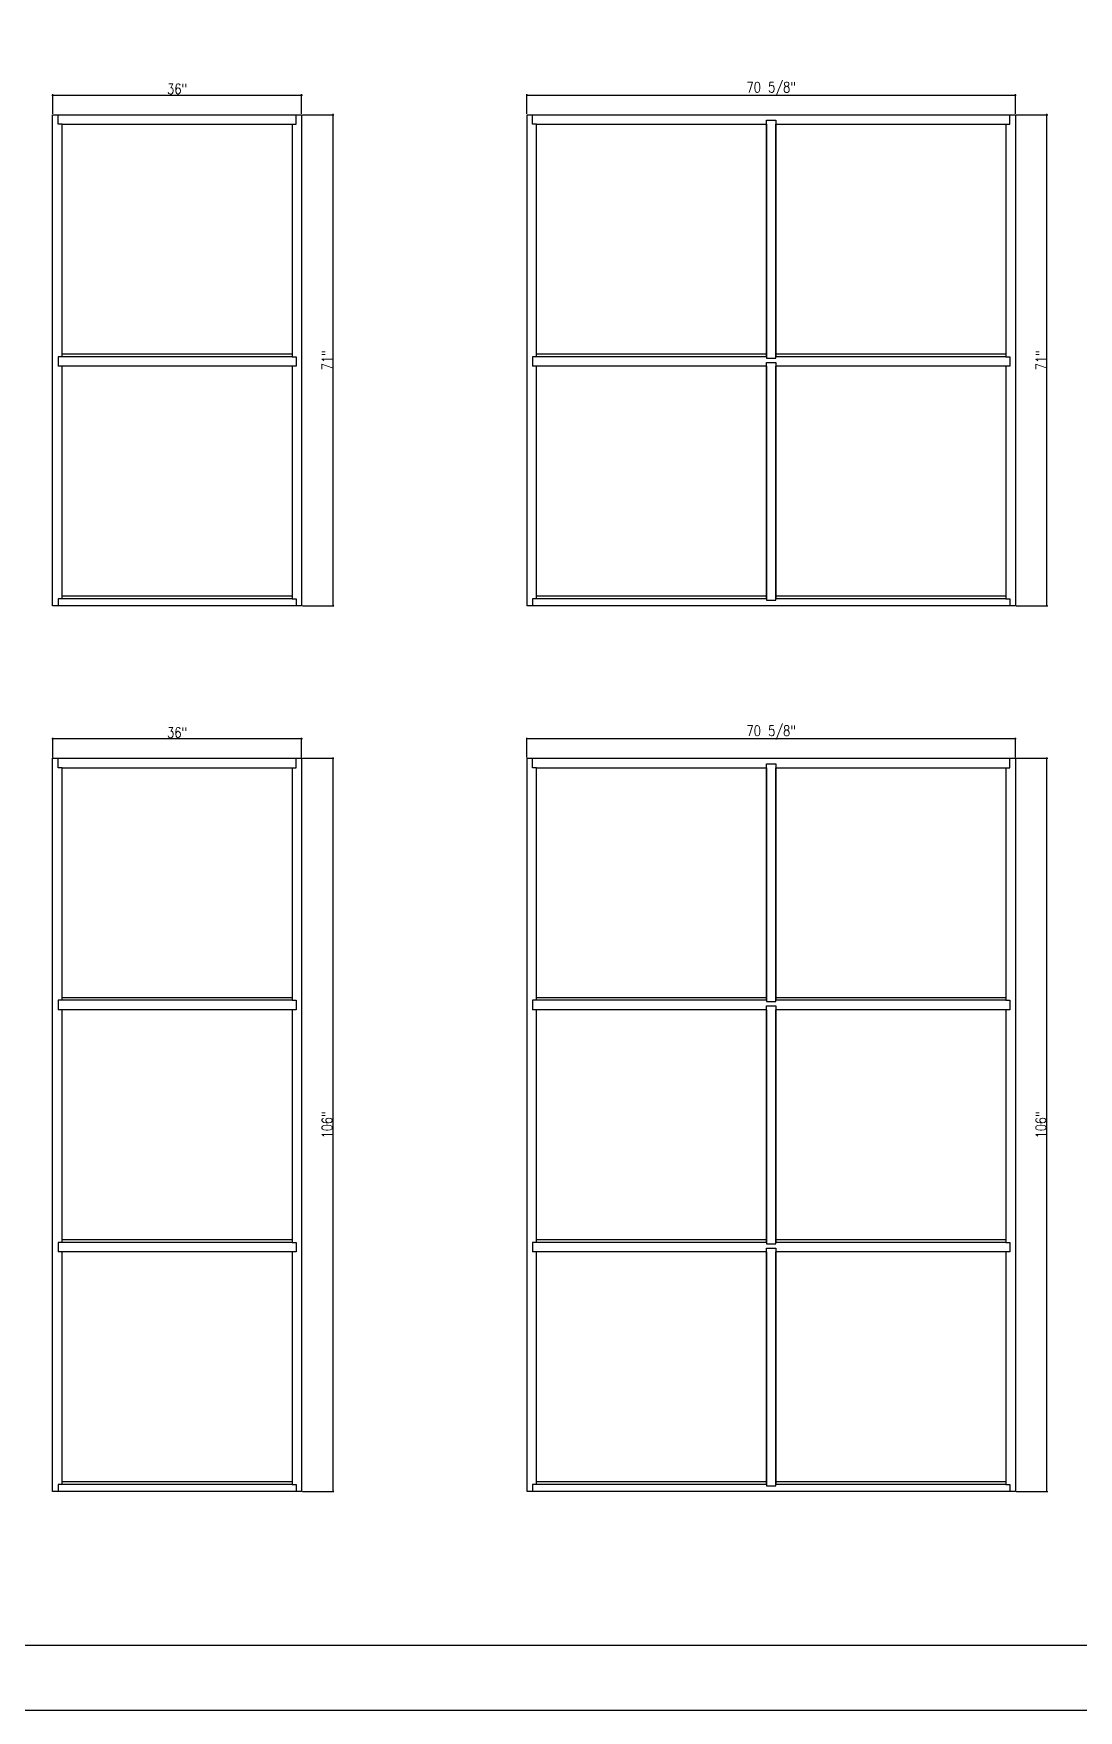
# Model space of a CAD drawing. Header units: inches. Extents: x 1985 to 11287, y 379 to 3234.
# Drawn here: x 8457.7 to 8608.8, y 761.4 to 1003.9 of the extents above; entities that cross this region are included whole.
import ezdxf

# ---------------------------------------------------------------- set-up
doc = ezdxf.new("R2010")
doc.units = ezdxf.units.IN
doc.header["$MEASUREMENT"] = 0
doc.layers.get('0').update_dxf_attribs({"linetype": 'CONTINUOUS'})
doc.layers.get('Defpoints').update_dxf_attribs({"linetype": 'CONTINUOUS'})
for name, color, linetype in [('COTE1-1 99', 7, 'CONTINUOUS'), ('elevation 99', 7, 'CONTINUOUS'), ('separation 99', 3, 'CONTINUOUS')]:
    doc.layers.add(name, color=color, linetype=linetype)
doc.styles.get("Standard").update_dxf_attribs({"font": 'txt.shx', "width": 0.8})
doc.dimstyles.new('Elevation', dxfattribs={"dimscale": 2, "dimtxt": 0.75, "dimasz": 0.0625, "dimexe": 0.0625, "dimexo": 0.0625, "dimgap": 0.0625, "dimtad": 1, "dimdec": 5, "dimzin": 0, "dimdsep": 46, "dimlunit": 5, "dimtxsty": 'Standard', "dimblk1": 'OBLIQUE', "dimblk2": 'OBLIQUE', "dimsah": 1, "dimcen": 2, "dimdle": 0.0625, "dimclrd": 1, "dimclre": 1, "dimadec": 1, "dimazin": 0, "dimtfac": 0.375, "dimtdec": 5, "dimtmove": 0, "dimatfit": 3, "dimldrblk": 'OBLIQUE', "dimfxl": 1, "dimfrac": 2, "dimtolj": 1, "dimtzin": 0, "dimarcsym": 0})

# ---------------------------------------------------------------- blocks, each defined once
blk = doc.blocks.new('_OBLIQUE')
at = {"color": 0, "linetype": 'ByBlock'}
blk.add_line((-0.5, -0.5), (0.5, 0.5), dxfattribs=at)
blk = doc.blocks.new('*D14')
at = {"layer": 'COTE1-1 99', "color": 1, "lineweight": -2, "transparency": 16777216}
for p, q in [((8460.36, 994.96), (8496.61, 994.96)), ((8460.49, 992.24), (8460.49, 995.09)), ((8496.49, 992.24), (8496.49, 995.09))]:
    blk.add_line(p, q, dxfattribs=at)
at = {"layer": 'Defpoints', "color": 0, "transparency": 16777216}
for p in [(8496.49, 994.96), (8460.49, 992.12), (8496.49, 992.12)]:
    blk.add_point(p, dxfattribs=at)
at = {"layer": 'COTE1-1 99', "color": 1, "lineweight": -2, "transparency": 16777216, "xscale": 0.125, "yscale": 0.125, "zscale": 0.125, "rotation": 180}
blk.add_blockref('_OBLIQUE', (8460.49, 994.96), dxfattribs=at)
at = {"layer": 'COTE1-1 99', "color": 1, "lineweight": -2, "transparency": 16777216, "xscale": 0.125, "yscale": 0.125, "zscale": 0.125}
blk.add_blockref('_OBLIQUE', (8496.49, 994.96), dxfattribs=at)
at = {"layer": 'COTE1-1 99', "color": 0, "transparency": 16777216, "insert": (8478.49, 995.84), "char_height": 1.5, "attachment_point": 5}
blk.add_mtext('\\A1;36"', dxfattribs=at)
blk = doc.blocks.new('*D15')
at = {"layer": 'COTE1-1 99', "color": 1, "lineweight": -2, "transparency": 16777216}
for p, q in [((8496.61, 992.12), (8501.16, 992.12)), ((8501.04, 920.99), (8501.04, 992.24)), ((8496.61, 921.12), (8501.16, 921.12))]:
    blk.add_line(p, q, dxfattribs=at)
at = {"layer": 'Defpoints', "color": 0, "transparency": 16777216}
for p in [(8496.49, 992.12), (8501.04, 992.12), (8496.49, 921.12)]:
    blk.add_point(p, dxfattribs=at)
at = {"layer": 'COTE1-1 99', "color": 1, "lineweight": -2, "transparency": 16777216, "xscale": 0.125, "yscale": 0.125, "zscale": 0.125}
for p, rotation in [((8501.04, 992.12), 90), ((8501.04, 921.12), 270)]:
    blk.add_blockref('_OBLIQUE', p, dxfattribs=dict(at, rotation=rotation))
at = {"layer": 'COTE1-1 99', "color": 0, "transparency": 16777216, "insert": (8500.16, 956.62), "char_height": 1.5, "attachment_point": 5, "rotation": 90}
blk.add_mtext('\\A1;71"', dxfattribs=at)
blk = doc.blocks.new('*D16')
at = {"layer": 'COTE1-1 99', "color": 1, "lineweight": -2, "transparency": 16777216}
for p, q in [((8528.95, 994.96), (8599.82, 994.96)), ((8529.07, 992.24), (8529.07, 995.09)), ((8599.7, 992.24), (8599.7, 995.09))]:
    blk.add_line(p, q, dxfattribs=at)
at = {"layer": 'Defpoints', "color": 0, "transparency": 16777216}
for p in [(8599.7, 994.96), (8529.07, 992.12), (8599.7, 992.12)]:
    blk.add_point(p, dxfattribs=at)
at = {"layer": 'COTE1-1 99', "color": 1, "lineweight": -2, "transparency": 16777216, "xscale": 0.125, "yscale": 0.125, "zscale": 0.125, "rotation": 180}
blk.add_blockref('_OBLIQUE', (8529.07, 994.96), dxfattribs=at)
at = {"layer": 'COTE1-1 99', "color": 1, "lineweight": -2, "transparency": 16777216, "xscale": 0.125, "yscale": 0.125, "zscale": 0.125}
blk.add_blockref('_OBLIQUE', (8599.7, 994.96), dxfattribs=at)
at = {"layer": 'COTE1-1 99', "color": 0, "transparency": 16777216, "insert": (8564.39, 995.84), "char_height": 1.5, "attachment_point": 5}
blk.add_mtext('\\A1;70 5/8"', dxfattribs=at)
blk = doc.blocks.new('*D2')
at = {"layer": 'COTE1-1 99', "color": 1, "lineweight": -2, "transparency": 16777216}
for p, q in [((8599.82, 992.12), (8604.38, 992.12)), ((8604.25, 920.99), (8604.25, 992.24)), ((8599.82, 921.12), (8604.38, 921.12))]:
    blk.add_line(p, q, dxfattribs=at)
at = {"layer": 'Defpoints', "color": 0, "transparency": 16777216}
for p in [(8599.7, 992.12), (8604.25, 992.12), (8599.7, 921.12)]:
    blk.add_point(p, dxfattribs=at)
at = {"layer": 'COTE1-1 99', "color": 1, "lineweight": -2, "transparency": 16777216, "xscale": 0.125, "yscale": 0.125, "zscale": 0.125}
for p, rotation in [((8604.25, 992.12), 90), ((8604.25, 921.12), 270)]:
    blk.add_blockref('_OBLIQUE', p, dxfattribs=dict(at, rotation=rotation))
at = {"layer": 'COTE1-1 99', "color": 0, "transparency": 16777216, "insert": (8603.38, 956.62), "char_height": 1.5, "attachment_point": 5, "rotation": 90}
blk.add_mtext('\\A1;71"', dxfattribs=at)
blk = doc.blocks.new('*D4')
at = {"layer": 'COTE1-1 99', "color": 1, "lineweight": -2, "transparency": 16777216}
for p, q in [((8460.49, 899.2), (8460.49, 902.04)), ((8496.49, 899.2), (8496.49, 902.04)), ((8460.36, 901.91), (8496.61, 901.91))]:
    blk.add_line(p, q, dxfattribs=at)
at = {"layer": 'Defpoints', "color": 0, "transparency": 16777216}
for p in [(8496.49, 901.91), (8460.49, 899.07), (8496.49, 899.07)]:
    blk.add_point(p, dxfattribs=at)
at = {"layer": 'COTE1-1 99', "color": 1, "lineweight": -2, "transparency": 16777216, "xscale": 0.125, "yscale": 0.125, "zscale": 0.125, "rotation": 180}
blk.add_blockref('_OBLIQUE', (8460.49, 901.91), dxfattribs=at)
at = {"layer": 'COTE1-1 99', "color": 1, "lineweight": -2, "transparency": 16777216, "xscale": 0.125, "yscale": 0.125, "zscale": 0.125}
blk.add_blockref('_OBLIQUE', (8496.49, 901.91), dxfattribs=at)
at = {"layer": 'COTE1-1 99', "color": 0, "transparency": 16777216, "insert": (8478.49, 902.79), "char_height": 1.5, "attachment_point": 5}
blk.add_mtext('\\A1;36"', dxfattribs=at)
blk = doc.blocks.new('*D5')
at = {"layer": 'COTE1-1 99', "color": 1, "lineweight": -2, "transparency": 16777216}
for p, q in [((8496.61, 899.07), (8501.16, 899.07)), ((8501.04, 792.95), (8501.04, 899.2)), ((8496.61, 793.07), (8501.16, 793.07))]:
    blk.add_line(p, q, dxfattribs=at)
at = {"layer": 'Defpoints', "color": 0, "transparency": 16777216}
for p in [(8496.49, 899.07), (8501.04, 899.07), (8496.49, 793.07)]:
    blk.add_point(p, dxfattribs=at)
at = {"layer": 'COTE1-1 99', "color": 1, "lineweight": -2, "transparency": 16777216, "xscale": 0.125, "yscale": 0.125, "zscale": 0.125}
for p, rotation in [((8501.04, 899.07), 90), ((8501.04, 793.07), 270)]:
    blk.add_blockref('_OBLIQUE', p, dxfattribs=dict(at, rotation=rotation))
at = {"layer": 'COTE1-1 99', "color": 0, "transparency": 16777216, "insert": (8500.16, 846.07), "char_height": 1.5, "attachment_point": 5, "rotation": 90}
blk.add_mtext('\\A1;106"', dxfattribs=at)
blk = doc.blocks.new('*D6')
at = {"layer": 'COTE1-1 99', "color": 1, "lineweight": -2, "transparency": 16777216}
for p, q in [((8529.07, 899.2), (8529.07, 902.04)), ((8599.7, 899.2), (8599.7, 902.04)), ((8528.95, 901.91), (8599.82, 901.91))]:
    blk.add_line(p, q, dxfattribs=at)
at = {"layer": 'Defpoints', "color": 0, "transparency": 16777216}
for p in [(8599.7, 901.91), (8529.07, 899.07), (8599.7, 899.07)]:
    blk.add_point(p, dxfattribs=at)
at = {"layer": 'COTE1-1 99', "color": 1, "lineweight": -2, "transparency": 16777216, "xscale": 0.125, "yscale": 0.125, "zscale": 0.125, "rotation": 180}
blk.add_blockref('_OBLIQUE', (8529.07, 901.91), dxfattribs=at)
at = {"layer": 'COTE1-1 99', "color": 1, "lineweight": -2, "transparency": 16777216, "xscale": 0.125, "yscale": 0.125, "zscale": 0.125}
blk.add_blockref('_OBLIQUE', (8599.7, 901.91), dxfattribs=at)
at = {"layer": 'COTE1-1 99', "color": 0, "transparency": 16777216, "insert": (8564.39, 902.79), "char_height": 1.5, "attachment_point": 5}
blk.add_mtext('\\A1;70 5/8"', dxfattribs=at)
blk = doc.blocks.new('*D18')
at = {"layer": 'COTE1-1 99', "color": 1, "lineweight": -2, "transparency": 16777216}
for p, q in [((8599.82, 899.07), (8604.38, 899.07)), ((8604.25, 792.95), (8604.25, 899.2)), ((8599.82, 793.07), (8604.38, 793.07))]:
    blk.add_line(p, q, dxfattribs=at)
at = {"layer": 'Defpoints', "color": 0, "transparency": 16777216}
for p in [(8599.7, 899.07), (8604.25, 899.07), (8599.7, 793.07)]:
    blk.add_point(p, dxfattribs=at)
at = {"layer": 'COTE1-1 99', "color": 1, "lineweight": -2, "transparency": 16777216, "xscale": 0.125, "yscale": 0.125, "zscale": 0.125}
for p, rotation in [((8604.25, 899.07), 90), ((8604.25, 793.07), 270)]:
    blk.add_blockref('_OBLIQUE', p, dxfattribs=dict(at, rotation=rotation))
at = {"layer": 'COTE1-1 99', "color": 0, "transparency": 16777216, "insert": (8603.38, 846.07), "char_height": 1.5, "attachment_point": 5, "rotation": 90}
blk.add_mtext('\\A1;106"', dxfattribs=at)

msp = doc.modelspace()

# ---------------------------------------------------------------- linework, layer by layer
at = {"layer": 'elevation 99'}
for p, q in [((8460.485542, 992.118896), (8496.485542, 992.118896)), ((8460.485542, 955.743896), (8460.485542, 992.118896)), ((8461.296863, 990.743896), (8461.296863, 992.118896)), ((8495.674222, 990.743896), (8495.674222, 992.118896)), ((8496.485542, 992.118896), (8496.485542, 955.743896)), ((8529.074327, 992.118896), (8599.699327, 992.118896)), ((8529.074327, 955.743896), (8529.074327, 992.118896)), ((8529.885647, 990.743896), (8529.885647, 992.118896)), ((8598.888006, 990.743896), (8598.888006, 992.118896)), ((8599.699327, 992.118896), (8599.699327, 955.743896)), ((8461.859363, 990.743896), (8461.296863, 990.743896)), ((8461.859363, 990.743896), (8495.111722, 990.743896)), ((8461.860542, 957.118896), (8461.859363, 990.743896)), ((8495.111722, 990.743896), (8495.110542, 957.118896)), ((8495.111722, 990.743896), (8495.674222, 990.743896)), ((8530.448147, 990.743896), (8529.885647, 990.743896)), ((8530.448147, 990.743896), (8563.700506, 990.743896)), ((8530.449327, 957.118896), (8530.448147, 990.743896)), ((8563.700506, 990.743896), (8563.69932, 956.931396)), ((8563.699327, 991.306396), (8565.074327, 991.306396)), ((8563.699327, 957.118896), (8563.699327, 991.306396)), ((8565.073147, 990.743896), (8598.325506, 990.743896)), ((8565.074333, 956.931396), (8565.073147, 990.743896)), ((8565.074327, 991.306396), (8565.074327, 957.118896)), ((8598.325506, 990.743896), (8598.324327, 957.118896)), ((8598.325506, 990.743896), (8598.888006, 990.743896)), ((8460.485542, 921.118896), (8460.485542, 957.493896)), ((8461.860542, 957.118896), (8461.298042, 957.118896)), ((8461.298042, 957.118896), (8461.298042, 955.743896)), ((8495.673042, 955.743896), (8461.298042, 955.743896)), ((8461.860542, 922.118896), (8461.859363, 955.743896)), ((8495.110542, 957.493896), (8461.860542, 957.493896)), ((8495.110542, 957.118896), (8461.860542, 957.118896)), ((8495.110542, 957.118896), (8495.673042, 957.118896)), ((8495.111722, 955.743896), (8495.110542, 922.118896)), ((8495.673042, 957.118896), (8495.673042, 955.743896)), ((8496.485542, 957.493896), (8496.485542, 921.118896)), ((8529.074327, 921.118896), (8529.074327, 957.493896)), ((8530.449327, 957.118896), (8529.886827, 957.118896)), ((8529.886827, 957.118896), (8529.886827, 955.743896)), ((8563.700506, 955.743896), (8529.886827, 955.743896)), ((8530.449327, 922.118896), (8530.448147, 955.743896)), ((8563.699327, 957.493896), (8530.449327, 957.493896)), ((8563.699327, 957.118896), (8530.449327, 957.118896)), ((8563.69932, 956.931396), (8565.074333, 956.931396)), ((8563.700506, 955.743896), (8563.69932, 921.931396)), ((8563.699327, 922.118896), (8563.699327, 956.306396)), ((8563.699327, 956.306396), (8565.074327, 956.306396)), ((8563.700506, 955.743896), (8563.699327, 955.743896)), ((8565.074327, 955.743896), (8565.073147, 955.743896)), ((8598.886827, 955.743896), (8565.073147, 955.743896)), ((8565.074333, 921.931396), (8565.073147, 955.743896)), ((8598.324327, 957.493896), (8565.074327, 957.493896)), ((8598.324327, 957.118896), (8565.074327, 957.118896)), ((8565.074327, 956.306396), (8565.074327, 922.118896)), ((8598.324327, 957.118896), (8598.886827, 957.118896)), ((8598.325506, 955.743896), (8598.324327, 922.118896)), ((8598.886827, 957.118896), (8598.886827, 955.743896)), ((8599.699327, 957.493896), (8599.699327, 921.118896)), ((8461.860542, 922.118896), (8461.298042, 922.118896)), ((8461.298042, 922.118896), (8461.298042, 921.118896)), ((8495.110542, 922.493896), (8461.860542, 922.493896)), ((8495.110542, 922.118896), (8461.860542, 922.118896)), ((8495.110542, 922.118896), (8495.673042, 922.118896)), ((8495.673042, 922.118896), (8495.673042, 921.118896)), ((8530.449327, 922.118896), (8529.886827, 922.118896)), ((8529.886827, 922.118896), (8529.886827, 921.118896)), ((8563.699327, 922.493896), (8530.449327, 922.493896)), ((8563.699327, 922.118896), (8530.449327, 922.118896)), ((8563.69932, 921.931396), (8565.074333, 921.931396)), ((8598.324327, 922.493896), (8565.074327, 922.493896)), ((8598.324327, 922.118896), (8565.074327, 922.118896)), ((8598.324327, 922.118896), (8598.886827, 922.118896)), ((8598.886827, 922.118896), (8598.886827, 921.118896)), ((8496.485542, 921.118896), (8460.485542, 921.118896)), ((8565.074327, 921.118896), (8529.074327, 921.118896)), ((8599.699327, 921.118896), (8563.699327, 921.118896)), ((8460.485542, 899.072919), (8496.485542, 899.072919)), ((8460.485542, 862.697919), (8460.485542, 899.072919)), ((8461.296863, 897.697919), (8461.296863, 899.072919)), ((8461.859363, 897.697919), (8461.296863, 897.697919)), ((8461.859363, 897.697919), (8495.111722, 897.697919)), ((8461.860542, 864.072919), (8461.859363, 897.697919)), ((8495.111722, 897.697919), (8495.110542, 864.072919)), ((8495.111722, 897.697919), (8495.674222, 897.697919)), ((8495.674222, 897.697919), (8495.674222, 899.072919)), ((8496.485542, 899.072919), (8496.485542, 862.697919)), ((8529.074327, 899.072919), (8599.699327, 899.072919)), ((8529.074327, 862.697919), (8529.074327, 899.072919)), ((8529.885647, 897.697919), (8529.885647, 899.072919)), ((8530.448147, 897.697919), (8529.885647, 897.697919)), ((8530.448147, 897.697919), (8563.700506, 897.697919)), ((8530.449327, 864.072919), (8530.448147, 897.697919)), ((8563.700506, 897.697919), (8563.69932, 863.885419)), ((8563.699327, 898.260419), (8565.074327, 898.260419)), ((8563.699327, 864.072919), (8563.699327, 898.260419)), ((8565.073147, 897.697919), (8598.325506, 897.697919)), ((8565.074333, 863.885419), (8565.073147, 897.697919)), ((8565.074327, 898.260419), (8565.074327, 864.072919)), ((8598.325506, 897.697919), (8598.324327, 864.072919)), ((8598.325506, 897.697919), (8598.888006, 897.697919)), ((8598.888006, 897.697919), (8598.888006, 899.072919)), ((8599.699327, 899.072919), (8599.699327, 862.697919)), ((8460.485542, 828.072919), (8460.485542, 864.447919)), ((8460.485542, 827.697919), (8460.485542, 864.072919)), ((8461.860542, 864.072919), (8461.298042, 864.072919)), ((8461.298042, 864.072919), (8461.298042, 862.697919)), ((8495.110542, 864.447919), (8461.860542, 864.447919)), ((8495.110542, 864.072919), (8461.860542, 864.072919)), ((8495.110542, 864.072919), (8495.673042, 864.072919)), ((8495.673042, 864.072919), (8495.673042, 862.697919)), ((8496.485542, 864.447919), (8496.485542, 828.072919)), ((8496.485542, 864.072919), (8496.485542, 827.697919)), ((8529.074327, 828.072919), (8529.074327, 864.447919)), ((8529.074327, 827.697919), (8529.074327, 864.072919)), ((8530.449327, 864.072919), (8529.886827, 864.072919)), ((8529.886827, 864.072919), (8529.886827, 862.697919)), ((8563.699327, 864.447919), (8530.449327, 864.447919)), ((8563.699327, 864.072919), (8530.449327, 864.072919)), ((8563.69932, 863.885419), (8565.074333, 863.885419)), ((8563.699327, 829.072919), (8563.699327, 863.260419)), ((8563.699327, 863.260419), (8565.074327, 863.260419)), ((8563.699327, 829.072919), (8563.699327, 863.260419)), ((8598.324327, 864.447919), (8565.074327, 864.447919)), ((8598.324327, 864.072919), (8565.074327, 864.072919)), ((8565.074327, 863.260419), (8565.074327, 829.072919)), ((8565.074327, 863.260419), (8565.074327, 829.072919)), ((8598.324327, 864.072919), (8598.886827, 864.072919)), ((8598.886827, 864.072919), (8598.886827, 862.697919)), ((8599.699327, 864.447919), (8599.699327, 828.072919)), ((8599.699327, 864.072919), (8599.699327, 827.697919)), ((8495.673042, 862.697919), (8461.298042, 862.697919)), ((8461.860542, 829.072919), (8461.859363, 862.697919)), ((8461.860542, 829.072919), (8461.859363, 862.697919)), ((8495.111722, 862.697919), (8495.110542, 829.072919)), ((8495.111722, 862.697919), (8495.110542, 829.072919)), ((8563.700506, 862.697919), (8529.886827, 862.697919)), ((8530.449327, 829.072919), (8530.448147, 862.697919)), ((8530.449327, 829.072919), (8530.448147, 862.697919)), ((8563.700506, 862.697919), (8563.69932, 828.885419)), ((8563.700506, 862.697919), (8563.69932, 828.885419)), ((8563.700506, 862.697919), (8563.699327, 862.697919)), ((8565.074327, 862.697919), (8565.073147, 862.697919)), ((8598.886827, 862.697919), (8565.073147, 862.697919)), ((8565.074333, 828.885419), (8565.073147, 862.697919)), ((8565.074333, 828.885419), (8565.073147, 862.697919)), ((8598.325506, 862.697919), (8598.324327, 829.072919)), ((8598.325506, 862.697919), (8598.324327, 829.072919)), ((8460.485542, 793.072919), (8460.485542, 829.447919)), ((8495.110542, 829.447919), (8461.860542, 829.447919)), ((8495.110542, 829.447919), (8461.860542, 829.447919)), ((8496.485542, 829.447919), (8496.485542, 793.072919)), ((8529.074327, 793.072919), (8529.074327, 829.447919)), ((8563.699327, 829.447919), (8530.449327, 829.447919)), ((8563.699327, 829.447919), (8530.449327, 829.447919)), ((8598.324327, 829.447919), (8565.074327, 829.447919)), ((8598.324327, 829.447919), (8565.074327, 829.447919)), ((8599.699327, 829.447919), (8599.699327, 793.072919)), ((8461.860542, 829.072919), (8461.298042, 829.072919)), ((8461.298042, 829.072919), (8461.298042, 828.072919)), ((8461.860542, 829.072919), (8461.298042, 829.072919)), ((8461.298042, 829.072919), (8461.298042, 827.697919)), ((8495.673042, 827.697919), (8461.298042, 827.697919)), ((8461.860542, 794.072919), (8461.859363, 827.697919)), ((8495.110542, 829.072919), (8461.860542, 829.072919)), ((8495.110542, 829.072919), (8461.860542, 829.072919)), ((8495.110542, 829.072919), (8495.673042, 829.072919)), ((8495.110542, 829.072919), (8495.673042, 829.072919)), ((8495.111722, 827.697919), (8495.110542, 794.072919)), ((8495.673042, 829.072919), (8495.673042, 828.072919)), ((8495.673042, 829.072919), (8495.673042, 827.697919)), ((8530.449327, 829.072919), (8529.886827, 829.072919)), ((8529.886827, 829.072919), (8529.886827, 828.072919)), ((8530.449327, 829.072919), (8529.886827, 829.072919)), ((8529.886827, 829.072919), (8529.886827, 827.697919)), ((8563.700506, 827.697919), (8529.886827, 827.697919)), ((8530.449327, 794.072919), (8530.448147, 827.697919)), ((8563.699327, 829.072919), (8530.449327, 829.072919)), ((8563.699327, 829.072919), (8530.449327, 829.072919)), ((8563.69932, 828.885419), (8565.074333, 828.885419)), ((8563.69932, 828.885419), (8565.074333, 828.885419)), ((8563.700506, 827.697919), (8563.69932, 793.885419)), ((8563.699327, 794.072919), (8563.699327, 828.260419)), ((8563.699327, 828.260419), (8565.074327, 828.260419)), ((8563.700506, 827.697919), (8563.699327, 827.697919)), ((8565.074327, 827.697919), (8565.073147, 827.697919)), ((8598.886827, 827.697919), (8565.073147, 827.697919)), ((8565.074333, 793.885419), (8565.073147, 827.697919)), ((8598.324327, 829.072919), (8565.074327, 829.072919)), ((8598.324327, 829.072919), (8565.074327, 829.072919)), ((8565.074327, 828.260419), (8565.074327, 794.072919)), ((8598.324327, 829.072919), (8598.886827, 829.072919)), ((8598.324327, 829.072919), (8598.886827, 829.072919)), ((8598.325506, 827.697919), (8598.324327, 794.072919)), ((8598.886827, 829.072919), (8598.886827, 828.072919)), ((8598.886827, 829.072919), (8598.886827, 827.697919)), ((8496.485542, 793.072919), (8460.485542, 793.072919)), ((8461.860542, 794.072919), (8461.298042, 794.072919)), ((8461.298042, 794.072919), (8461.298042, 793.072919)), ((8495.110542, 794.447919), (8461.860542, 794.447919)), ((8495.110542, 794.072919), (8461.860542, 794.072919)), ((8495.110542, 794.072919), (8495.673042, 794.072919)), ((8495.673042, 794.072919), (8495.673042, 793.072919)), ((8565.074327, 793.072919), (8529.074327, 793.072919)), ((8530.449327, 794.072919), (8529.886827, 794.072919)), ((8529.886827, 794.072919), (8529.886827, 793.072919)), ((8563.699327, 794.447919), (8530.449327, 794.447919)), ((8563.699327, 794.072919), (8530.449327, 794.072919)), ((8563.69932, 793.885419), (8565.074333, 793.885419)), ((8599.699327, 793.072919), (8563.699327, 793.072919)), ((8598.324327, 794.447919), (8565.074327, 794.447919)), ((8598.324327, 794.072919), (8565.074327, 794.072919)), ((8598.324327, 794.072919), (8598.886827, 794.072919)), ((8598.886827, 794.072919), (8598.886827, 793.072919))]:
    msp.add_line(p, q, dxfattribs=at)
at = {"layer": 'separation 99'}
for points in [[(8344.972815, 1169.70626), (8788.245413, 1169.70626), (8788.245413, 761.396953), (8344.972815, 761.396953)], [(8358.251435, 1078.231031), (8775.306629, 1078.231031), (8775.306629, 770.769605), (8358.251435, 770.769605)]]:
    msp.add_lwpolyline(points, close=True, dxfattribs=at)

# ---------------------------------------------------------------- dimensions: what is measured, and where the dimension line sits
at = {"layer": 'COTE1-1 99'}
for base, p1, p2, picture, middle in [((8496.485542, 994.960493), (8460.485542, 992.118896), (8496.485542, 992.118896), '*D14', (8478.485542, 995.835493)), ((8599.699327, 994.960493), (8529.074327, 992.118896), (8599.699327, 992.118896), '*D16', (8564.386827, 995.835493)), ((8599.699327, 901.914516), (8529.074327, 899.072919), (8599.699327, 899.072919), '*D6', (8564.386827, 902.789516)), ((8496.485542, 901.914516), (8460.485542, 899.072919), (8496.485542, 899.072919), '*D4', (8478.485542, 902.789516))]:
    dim = msp.add_linear_dim(base=base, p1=p1, p2=p2, dimstyle='Elevation', override={"dimpost": '"'}, dxfattribs=at)
    dim.commit()
    dim.dimension.update_dxf_attribs({"geometry": picture, "text_midpoint": middle})
for base, p1, p2, picture, middle in [((8501.036742, 992.118896), (8496.485542, 921.118896), (8496.485542, 992.118896), '*D15', (8500.161742, 956.618896)), ((8604.250527, 992.118896), (8599.699327, 921.118896), (8599.699327, 992.118896), '*D2', (8603.375527, 956.618896)), ((8501.036742, 899.072919), (8496.485542, 793.072919), (8496.485542, 899.072919), '*D5', (8500.161742, 846.072919)), ((8604.250527, 899.072919), (8599.699327, 793.072919), (8599.699327, 899.072919), '*D18', (8603.375527, 846.072919))]:
    dim = msp.add_linear_dim(base=base, p1=p1, p2=p2, angle=90, dimstyle='Elevation', override={"dimpost": '"'}, dxfattribs=at)
    dim.commit()
    dim.dimension.update_dxf_attribs({"geometry": picture, "text_midpoint": middle})

doc.saveas('drawing.dxf')
